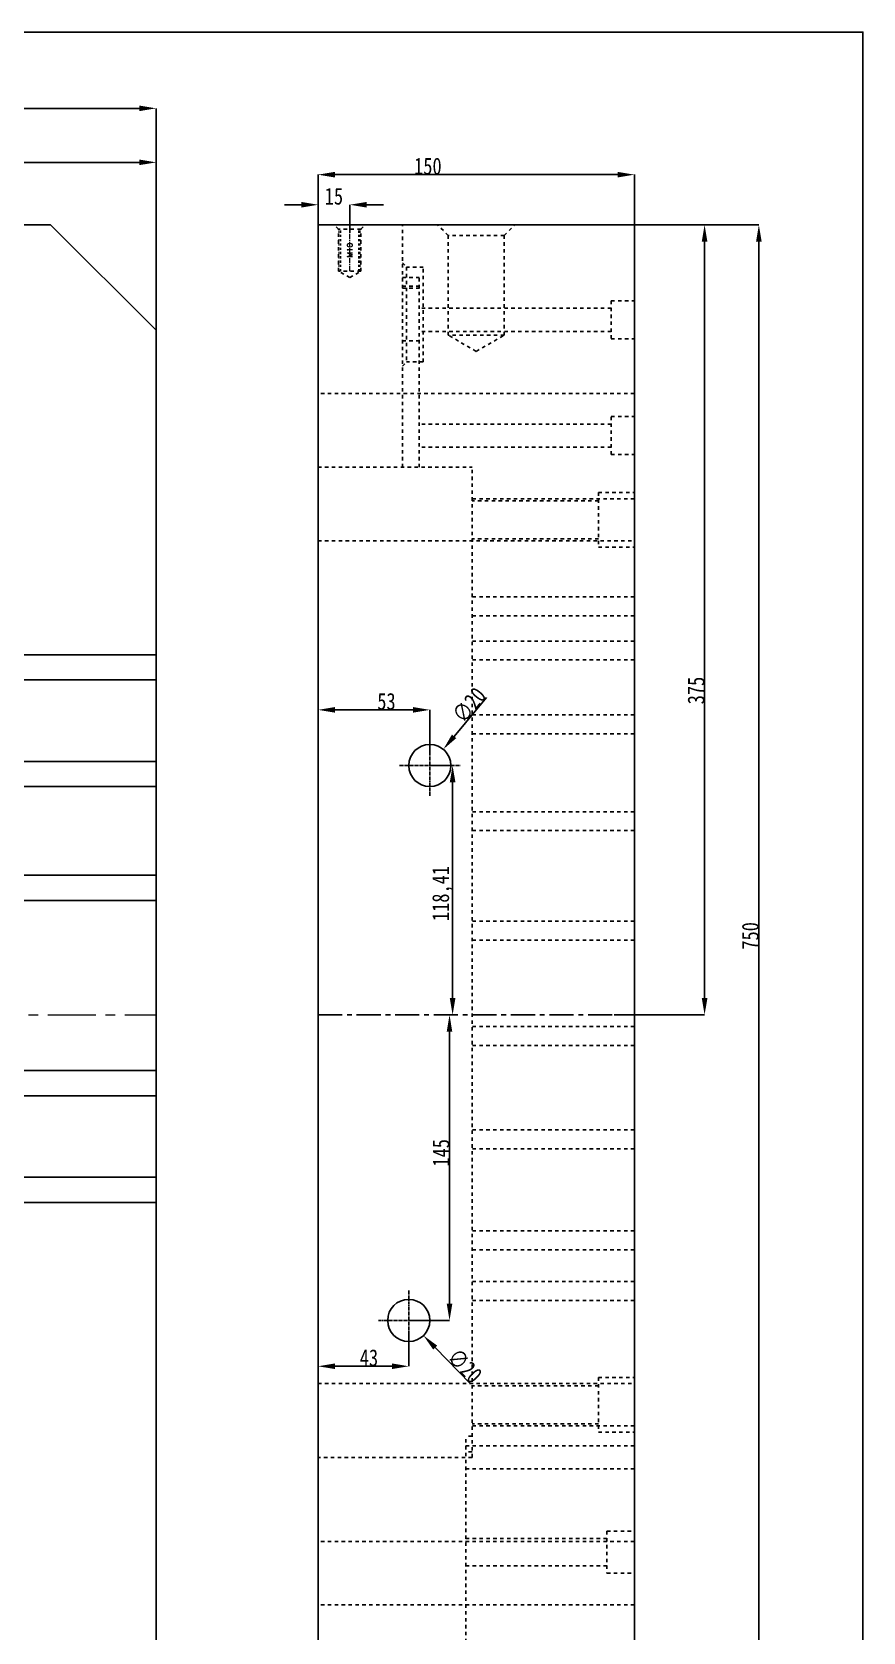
# Model space of a CAD drawing. Header units: millimetres. Extents: x 723 to 11228, y -2384 to 1578.
# Drawn here: x 7655 to 8049, y -1060 to -300 of the extents above; entities that cross this region are included whole.
import ezdxf
from ezdxf.enums import TextEntityAlignment as Align

# ---------------------------------------------------------------- set-up
doc = ezdxf.new("R2010")
doc.units = ezdxf.units.MM
doc.header["$LTSCALE"] = 16.335
doc.header["$PDMODE"] = 3
doc.header["$PDSIZE"] = 0.3125
doc.linetypes.add('CENTER', pattern=[0.6, 0.375, -0.075, 0.075, -0.075])
doc.linetypes.add('HIDDEN', pattern=[0.2, 0.1, -0.1])
doc.layers.get('0').update_dxf_attribs({"linetype": 'CONTINUOUS'})
doc.layers.get('Defpoints').update_dxf_attribs({"linetype": 'CONTINUOUS'})
doc.layers.add('DEFAULT_2', color=8, linetype='HIDDEN')
doc.layers.add('epin', color=13, linetype='CONTINUOUS', lineweight=9)
doc.layers.add('screw', color=33, linetype='CONTINUOUS', lineweight=13)
doc.styles.get("Standard").update_dxf_attribs({"font": 'txt', "width": 0.8})
doc.styles.add('TXT', font='txt.shx', dxfattribs={"bigfont": 'gbcbig.shx'})
doc.dimstyles.new('ISO-25', dxfattribs={"dimtxt": 8, "dimasz": 8, "dimexe": 0, "dimexo": 0, "dimgap": 0, "dimtad": 1, "dimtxsty": 'Standard', "dimcen": 0, "dimclrd": 4, "dimclre": 4, "dimclrt": 6, "dimadec": 0, "dimazin": 0, "dimtfac": 1, "dimtofl": 0, "dimtmove": 0, "dimatfit": 3, "dimfxl": 0, "dimarcsym": 0})

# ---------------------------------------------------------------- blocks, each defined once
blk = doc.blocks.new('*D286')
at = {"color": 4, "lineweight": -2}
for p, q in [((7413.45, -391.74), (7413.45, -362.03)), ((7705.45, -362.03), (7421.45, -362.03)), ((7713.45, -441.74), (7713.45, -362.03))]:
    blk.add_line(p, q, dxfattribs=at)
at = {"color": 4}
for points in [[(7421.45, -360.69), (7421.45, -363.36), (7413.45, -362.03)], [(7705.45, -360.69), (7705.45, -363.36), (7713.45, -362.03)]]:
    blk.add_solid(points, dxfattribs=at)
at = {"layer": 'Defpoints', "color": 0}
for p in [(7413.45, -362.03), (7413.45, -391.74), (7713.45, -441.74)]:
    blk.add_point(p, dxfattribs=at)
at = {"color": 6, "insert": (7570.91, -358.03), "char_height": 8, "attachment_point": 5}
blk.add_mtext('300', dxfattribs=at)
blk = doc.blocks.new('*D287')
at = {"color": 4, "lineweight": -2}
for p, q in [((7113.45, -441.74), (7113.45, -336.39)), ((7705.45, -336.39), (7121.45, -336.39)), ((7713.45, -441.74), (7713.45, -336.39))]:
    blk.add_line(p, q, dxfattribs=at)
at = {"color": 4}
for points in [[(7121.45, -335.06), (7121.45, -337.73), (7113.45, -336.39)], [(7705.45, -335.06), (7705.45, -337.73), (7713.45, -336.39)]]:
    blk.add_solid(points, dxfattribs=at)
at = {"layer": 'Defpoints', "color": 0}
for p in [(7113.45, -336.39), (7113.45, -441.74), (7713.45, -441.74)]:
    blk.add_point(p, dxfattribs=at)
at = {"color": 6, "insert": (7471.24, -332.39), "char_height": 8, "attachment_point": 5}
blk.add_mtext('600', dxfattribs=at)
blk = doc.blocks.new('*D305')
at = {"color": 4, "lineweight": -2}
for p, q in [((7790.28, -630.59), (7790.28, -621.92)), ((7835.28, -621.92), (7798.28, -621.92)), ((7843.28, -642.73), (7843.28, -621.92))]:
    blk.add_line(p, q, dxfattribs=at)
at = {"color": 4}
for points in [[(7798.28, -620.58), (7798.28, -623.25), (7790.28, -621.92)], [(7835.28, -620.58), (7835.28, -623.25), (7843.28, -621.92)]]:
    blk.add_solid(points, dxfattribs=at)
at = {"layer": 'Defpoints', "color": 0}
for p in [(7790.28, -621.92), (7790.28, -630.59), (7843.28, -642.73)]:
    blk.add_point(p, dxfattribs=at)
at = {"color": 6, "insert": (7822.7, -617.92), "char_height": 8, "attachment_point": 5}
blk.add_mtext('53', dxfattribs=at)
blk = doc.blocks.new('*D306')
at = {"color": 4, "lineweight": -2}
for p, q in [((7833.28, -916.64), (7833.28, -933.49)), ((7790.28, -923.59), (7790.28, -933.49)), ((7825.28, -933.49), (7798.28, -933.49))]:
    blk.add_line(p, q, dxfattribs=at)
at = {"color": 4}
for points in [[(7798.28, -932.15), (7798.28, -934.82), (7790.28, -933.49)], [(7825.28, -932.15), (7825.28, -934.82), (7833.28, -933.49)]]:
    blk.add_solid(points, dxfattribs=at)
at = {"layer": 'Defpoints', "color": 0}
for p in [(7833.28, -916.64), (7790.28, -923.59), (7790.28, -933.49)]:
    blk.add_point(p, dxfattribs=at)
at = {"color": 6, "insert": (7814.4, -929.49), "char_height": 8, "attachment_point": 5}
blk.add_mtext('43', dxfattribs=at)
blk = doc.blocks.new('*D307')
at = {"color": 4, "lineweight": -2}
for p, q in [((7848, -766.74), (7852.61, -766.74)), ((7852.61, -903.74), (7852.61, -774.74)), ((7834.99, -911.74), (7852.61, -911.74))]:
    blk.add_line(p, q, dxfattribs=at)
at = {"color": 4}
for points in [[(7851.28, -774.74), (7853.94, -774.74), (7852.61, -766.74)], [(7851.28, -903.74), (7853.94, -903.74), (7852.61, -911.74)]]:
    blk.add_solid(points, dxfattribs=at)
at = {"layer": 'Defpoints', "color": 0}
for p in [(7848, -766.74), (7852.61, -766.74), (7834.99, -911.74)]:
    blk.add_point(p, dxfattribs=at)
at = {"color": 6, "insert": (7848.61, -832.16), "char_height": 8, "attachment_point": 5, "rotation": 90}
blk.add_mtext('145', dxfattribs=at)
blk = doc.blocks.new('*D308')
at = {"color": 4, "lineweight": -2}
for p, q in [((7843.28, -648.33), (7854.07, -648.33)), ((7854.07, -656.33), (7854.07, -758.74)), ((7848, -766.74), (7854.07, -766.74))]:
    blk.add_line(p, q, dxfattribs=at)
at = {"color": 4}
for points in [[(7852.74, -656.33), (7855.41, -656.33), (7854.07, -648.33)], [(7852.74, -758.74), (7855.41, -758.74), (7854.07, -766.74)]]:
    blk.add_solid(points, dxfattribs=at)
at = {"layer": 'Defpoints', "color": 0}
for p in [(7843.28, -648.33), (7848, -766.74), (7854.07, -766.74)]:
    blk.add_point(p, dxfattribs=at)
at = {"color": 6, "insert": (7849.41, -709.09), "char_height": 8, "attachment_point": 5, "rotation": 90}
blk.add_mtext('118,41', dxfattribs=at)
blk = doc.blocks.new('*D309')
at = {"color": 4, "lineweight": -2}
for p, q in [((7790.28, -391.74), (7790.28, -367.87)), ((7932.28, -367.87), (7798.28, -367.87)), ((7940.28, -391.74), (7940.28, -367.87))]:
    blk.add_line(p, q, dxfattribs=at)
at = {"color": 4}
for points in [[(7798.28, -366.54), (7798.28, -369.21), (7790.28, -367.87)], [(7932.28, -366.54), (7932.28, -369.21), (7940.28, -367.87)]]:
    blk.add_solid(points, dxfattribs=at)
at = {"layer": 'Defpoints', "color": 0}
for p in [(7790.28, -367.87), (7790.28, -391.74), (7940.28, -391.74)]:
    blk.add_point(p, dxfattribs=at)
at = {"color": 6, "insert": (7842.34, -363.87), "char_height": 8, "attachment_point": 5}
blk.add_mtext('150', dxfattribs=at)
blk = doc.blocks.new('*D310')
at = {"color": 4, "lineweight": -2}
blk.add_line((7870.11, -616.02), (7854.78, -634.48), dxfattribs=at)
at = {"color": 4}
blk.add_solid([(7853.75, -633.63), (7855.8, -635.34), (7849.67, -640.64)], dxfattribs=at)
at = {"layer": 'Defpoints', "color": 0}
for p in [(7849.67, -640.64), (7836.89, -656.03)]:
    blk.add_point(p, dxfattribs=at)
at = {"color": 6, "insert": (7861.92, -619.62), "char_height": 8, "attachment_point": 5, "rotation": 50.29752}
blk.add_mtext('∅20', dxfattribs=at)
blk = doc.blocks.new('*D311')
at = {"color": 4, "lineweight": -2}
blk.add_line((7862.58, -941.84), (7845.83, -924.64), dxfattribs=at)
at = {"color": 4}
blk.add_solid([(7846.79, -923.71), (7844.88, -925.57), (7840.25, -918.91)], dxfattribs=at)
at = {"layer": 'Defpoints', "color": 0}
for p in [(7826.3, -904.58), (7840.25, -918.91)]:
    blk.add_point(p, dxfattribs=at)
at = {"color": 6, "insert": (7859.86, -933.31), "char_height": 8, "attachment_point": 5, "rotation": 314.23713}
blk.add_mtext('∅20', dxfattribs=at)
blk = doc.blocks.new('*D312')
at = {"color": 4, "lineweight": -2}
for p, q in [((7908.81, -391.74), (7973.57, -391.74)), ((7973.57, -399.74), (7973.57, -758.74)), ((7930.72, -766.74), (7973.57, -766.74))]:
    blk.add_line(p, q, dxfattribs=at)
at = {"color": 4}
for points in [[(7972.24, -399.74), (7974.91, -399.74), (7973.57, -391.74)], [(7972.24, -758.74), (7974.91, -758.74), (7973.57, -766.74)]]:
    blk.add_solid(points, dxfattribs=at)
at = {"layer": 'Defpoints', "color": 0}
for p in [(7908.81, -391.74), (7930.72, -766.74), (7973.57, -766.74)]:
    blk.add_point(p, dxfattribs=at)
at = {"color": 6, "insert": (7969.57, -612.73), "char_height": 8, "attachment_point": 5, "rotation": 90}
blk.add_mtext('375', dxfattribs=at)
blk = doc.blocks.new('*D313')
at = {"color": 4, "lineweight": -2}
for p, q in [((7908.81, -391.74), (7999.31, -391.74)), ((7999.31, -399.74), (7999.31, -1133.74)), ((7940.28, -1141.74), (7999.31, -1141.74))]:
    blk.add_line(p, q, dxfattribs=at)
at = {"color": 4}
for points in [[(7997.98, -399.74), (8000.64, -399.74), (7999.31, -391.74)], [(7997.98, -1133.74), (8000.64, -1133.74), (7999.31, -1141.74)]]:
    blk.add_solid(points, dxfattribs=at)
at = {"layer": 'Defpoints', "color": 0}
for p in [(7908.81, -391.74), (7940.28, -1141.74), (7999.31, -1141.74)]:
    blk.add_point(p, dxfattribs=at)
at = {"color": 6, "insert": (7995.31, -729.2), "char_height": 8, "attachment_point": 5, "rotation": 90}
blk.add_mtext('750', dxfattribs=at)
blk = doc.blocks.new('*D316')
at = {"color": 4, "lineweight": -2}
for p, q in [((7782.28, -382.15), (7774.28, -382.15)), ((7790.28, -390.3), (7790.28, -382.15)), ((7805.28, -395.52), (7805.28, -382.15)), ((7813.28, -382.15), (7821.28, -382.15))]:
    blk.add_line(p, q, dxfattribs=at)
at = {"color": 4}
for points in [[(7782.28, -380.82), (7782.28, -383.49), (7790.28, -382.15)], [(7813.28, -380.82), (7813.28, -383.49), (7805.28, -382.15)]]:
    blk.add_solid(points, dxfattribs=at)
at = {"layer": 'Defpoints', "color": 0}
for p in [(7790.28, -382.15), (7790.28, -390.3), (7805.28, -395.52)]:
    blk.add_point(p, dxfattribs=at)
at = {"color": 6, "insert": (7797.78, -378.15), "char_height": 8, "attachment_point": 5}
blk.add_mtext('15', dxfattribs=at)

msp = doc.modelspace()

# ---------------------------------------------------------------- linework, layer by layer
at = {"color": 7, "linetype": 'Continuous'}
for p, q in [((7663.451, -391.744), (7163.451, -391.744)), ((7713.451, -441.744), (7663.451, -391.744)), ((7790.277, -595.721), (7790.277, -391.744)), ((7790.277, -391.744), (7940.277, -391.744)), ((7940.277, -1141.744), (7940.277, -391.744)), ((7713.451, -1091.744), (7713.451, -441.744)), ((7713.451, -595.721), (7623.451, -595.721)), ((7790.277, -595.721), (7790.377, -595.721)), ((7790.377, -595.721), (7790.377, -607.721)), ((7713.451, -607.721), (7623.451, -607.721)), ((7790.277, -646.371), (7790.277, -607.721)), ((7790.277, -607.721), (7790.377, -607.721)), ((7713.451, -646.371), (7623.451, -646.371)), ((7790.277, -646.371), (7790.377, -646.371)), ((7790.377, -646.371), (7790.377, -658.371)), ((7713.451, -658.371), (7623.451, -658.371)), ((7790.277, -700.446), (7790.277, -658.371)), ((7790.277, -658.371), (7790.377, -658.371)), ((7713.451, -700.446), (7623.451, -700.446)), ((7790.277, -700.446), (7790.377, -700.446)), ((7790.377, -700.446), (7790.377, -712.446)), ((7713.451, -712.446), (7623.451, -712.446)), ((7790.277, -793.118), (7790.277, -712.446)), ((7790.277, -712.446), (7790.377, -712.446)), ((7713.451, -793.118), (7623.451, -793.118)), ((7790.277, -793.118), (7790.377, -793.118)), ((7790.377, -793.118), (7790.377, -805.118)), ((7713.451, -805.118), (7623.451, -805.118)), ((7790.277, -843.768), (7790.277, -805.118)), ((7790.277, -805.118), (7790.377, -805.118)), ((7713.451, -843.768), (7623.451, -843.768)), ((7790.277, -843.768), (7790.377, -843.768)), ((7790.377, -843.768), (7790.377, -855.768)), ((7713.451, -855.768), (7623.451, -855.768)), ((7790.277, -855.768), (7790.377, -855.768)), ((7790.277, -1141.744), (7790.277, -855.768))]:
    msp.add_line(p, q, dxfattribs=at)
at = {"color": 1, "linetype": 'CENTER', "ltscale": 0.248791}
for p, q in [((7843.277, -662.732), (7843.277, -633.932)), ((7828.877, -648.332), (7857.677, -648.332)), ((7833.277, -926.144), (7833.277, -897.344)), ((7818.877, -911.744), (7847.677, -911.744))]:
    msp.add_line(p, q, dxfattribs=at)
at = {"color": 1, "linetype": 'CENTER', "ltscale": 1.865932}
msp.add_line((7790.277, -766.744), (7940.277, -766.744), dxfattribs=at)
msp.add_lwpolyline([(7033.048, -300.156), (8048.686, -300.156), (8048.686, -1504.937), (7033.048, -1504.937)], close=True)
at = {"color": 7, "linetype": 'Continuous'}
for centre in [(7843.277, -648.332), (7833.277, -911.744)]:
    msp.add_circle(centre, 10, dxfattribs=at)
at = {"layer": 'DEFAULT_2', "color": 8, "linetype": 'HIDDEN'}
for p, q in [((7790.377, -506.744), (7790.377, -391.744)), ((7800.027, -393.744), (7798.027, -391.744)), ((7800.027, -413.713), (7800.027, -393.744)), ((7810.527, -393.744), (7800.027, -393.744)), ((7810.527, -393.744), (7812.527, -391.744)), ((7810.527, -413.713), (7810.527, -393.744)), ((7830.277, -506.744), (7830.277, -391.744)), ((7852.027, -396.744), (7847.027, -391.744)), ((7878.527, -396.744), (7883.527, -391.744)), ((7852.027, -444.095), (7852.027, -396.744)), ((7878.527, -396.744), (7852.027, -396.744)), ((7878.527, -444.095), (7878.527, -396.744)), ((7830.277, -409.744), (7832.277, -411.744)), ((7805.277, -416.744), (7800.027, -413.713)), ((7810.527, -413.713), (7800.027, -413.713)), ((7805.277, -416.744), (7810.527, -413.713)), ((7830.277, -416.744), (7838.277, -416.744)), ((7832.277, -411.744), (7832.277, -456.744)), ((7840.177, -411.744), (7832.277, -411.744)), ((7838.277, -506.744), (7838.277, -416.744)), ((7840.177, -456.744), (7840.177, -411.744)), ((7830.277, -420.744), (7838.277, -420.744)), ((7830.277, -421.744), (7840.177, -421.744)), ((7929.277, -431.244), (7838.277, -431.244)), ((7929.277, -427.744), (7940.277, -427.744)), ((7929.277, -427.748), (7929.277, -445.741)), ((7830.277, -446.744), (7840.177, -446.744)), ((7929.277, -442.244), (7838.277, -442.244)), ((7865.277, -451.744), (7852.027, -444.095)), ((7878.527, -444.095), (7852.027, -444.095)), ((7865.277, -451.744), (7878.527, -444.095)), ((7929.277, -445.744), (7940.277, -445.744)), ((7830.277, -458.744), (7832.277, -456.744)), ((7840.177, -456.744), (7832.277, -456.744)), ((7940.277, -471.744), (7790.277, -471.744)), ((7929.277, -482.744), (7940.277, -482.744)), ((7929.277, -482.748), (7929.277, -500.741)), ((7929.277, -486.244), (7838.277, -486.244)), ((7929.277, -497.244), (7838.277, -497.244)), ((7929.277, -500.744), (7940.277, -500.744)), ((7790.277, -506.744), (7863.277, -506.744)), ((7863.277, -976.744), (7863.277, -506.744)), ((7940.277, -521.744), (7863.277, -521.744)), ((7923.277, -522.744), (7863.277, -522.744)), ((7923.277, -518.744), (7923.277, -544.744)), ((7923.277, -518.744), (7940.277, -518.744)), ((7790.277, -541.744), (7940.277, -541.744)), ((7923.277, -540.744), (7863.277, -540.744)), ((7923.277, -544.744), (7940.277, -544.744)), ((7940.277, -568.244), (7863.277, -568.244)), ((7940.277, -577.244), (7863.277, -577.244)), ((7940.277, -589.244), (7863.277, -589.244)), ((7940.277, -598.244), (7863.277, -598.244)), ((7940.277, -624.244), (7863.277, -624.244)), ((7940.277, -633.244), (7863.277, -633.244)), ((7940.277, -670.244), (7863.277, -670.244)), ((7940.277, -679.244), (7863.277, -679.244)), ((7940.277, -722.244), (7863.277, -722.244)), ((7940.277, -731.244), (7863.277, -731.244)), ((7940.277, -772.244), (7863.277, -772.244)), ((7940.277, -781.244), (7863.277, -781.244)), ((7940.277, -821.244), (7863.277, -821.244)), ((7940.277, -830.244), (7863.277, -830.244)), ((7940.277, -869.244), (7863.277, -869.244)), ((7940.277, -878.244), (7863.277, -878.244)), ((7940.277, -893.244), (7863.277, -893.244)), ((7940.277, -902.244), (7863.277, -902.244)), ((7923.277, -938.744), (7940.277, -938.744)), ((7923.277, -938.744), (7923.277, -964.744)), ((7790.277, -941.744), (7940.277, -941.744)), ((7923.277, -942.744), (7863.277, -942.744)), ((7923.277, -960.744), (7863.277, -960.744)), ((7940.277, -961.744), (7863.277, -961.744)), ((7863.277, -966.744), (7860.277, -966.744)), ((7860.277, -1080.772), (7860.277, -966.744)), ((7940.277, -971.244), (7860.277, -971.244)), ((7923.277, -964.744), (7940.277, -964.744)), ((7863.277, -976.744), (7790.277, -976.744)), ((7863.277, -974.078), (7860.277, -974.078)), ((7940.277, -982.244), (7860.277, -982.244)), ((7940.277, -1016.744), (7790.277, -1016.744)), ((7927.277, -1015.244), (7860.277, -1015.244)), ((7927.277, -1011.744), (7940.277, -1011.744)), ((7927.277, -1011.748), (7927.277, -1031.741)), ((7927.277, -1028.244), (7860.277, -1028.244)), ((7927.277, -1031.744), (7940.277, -1031.744)), ((7940.277, -1046.744), (7790.277, -1046.744))]:
    msp.add_line(p, q, dxfattribs=at)
at = {"layer": 'epin', "color": 1, "linetype": 'CENTER', "ltscale": 3.731864}
msp.add_line((7113.451, -766.744), (7713.451, -766.744), dxfattribs=at)
at = {"layer": 'screw', "color": 92, "linetype": 'HIDDEN', "ltscale": 0.621977}
for p, q in [((7800.277, -413.713), (7800.277, -393.744)), ((7810.277, -413.713), (7810.277, -393.744))]:
    msp.add_line(p, q, dxfattribs=at)
at = {"layer": 'screw', "color": 8, "linetype": 'HIDDEN', "ltscale": 0.621977}
for p, q in [((7801.027, -413.713), (7801.027, -393.744)), ((7809.527, -413.713), (7809.527, -393.744))]:
    msp.add_line(p, q, dxfattribs=at)
at = {"layer": 'screw', "color": 1, "linetype": 'CENTER', "ltscale": 0.388736}
msp.add_line((7805.277, -413.713), (7805.277, -393.744), dxfattribs=at)

# ---------------------------------------------------------------- texts
at = {"layer": 'screw', "color": 6, "linetype": 'HIDDEN', "ltscale": 0.621977, "style": 'TXT'}
msp.add_text('M10', height=2.5, rotation=90, dxfattribs=at).set_placement((7805.277, -403.729), align=Align.MIDDLE)

# ---------------------------------------------------------------- dimensions: what is measured, and where the dimension line sits
for base, p1, p2, picture, middle in [((7113.451, -336.394), (7713.451, -441.744), (7113.451, -441.744), '*D287', (7471.241, -336.394)), ((7413.451, -362.027), (7713.451, -441.744), (7413.451, -391.744), '*D286', (7570.907, -362.027)), ((7790.277, -367.875), (7940.277, -391.744), (7790.277, -391.744), '*D309', (7842.343, -367.875)), ((7790.277, -382.155), (7805.277, -395.522), (7790.277, -390.297), '*D316', (7797.777, -382.155)), ((7790.277, -621.915), (7843.277, -642.727), (7790.277, -630.587), '*D305', (7822.701, -621.915)), ((7790.277, -933.486), (7833.277, -916.637), (7790.277, -923.592), '*D306', (7814.401, -933.486))]:
    dim = msp.add_linear_dim(base=base, p1=p1, p2=p2, dimstyle='ISO-25', override={"dimfxl": 1.25, "dimarcsym": 1})
    dim.commit()
    dim.dimension.update_dxf_attribs({"geometry": picture, "text_midpoint": middle, "dimtype": 160})
for base, p1, p2, picture, middle in [((7973.574, -766.744), (7908.811, -391.744), (7930.716, -766.744), '*D312', (7973.574, -612.73)), ((7999.308, -1141.744), (7908.811, -391.744), (7940.277, -1141.744), '*D313', (7999.308, -729.199)), ((7854.072, -766.744), (7843.277, -648.332), (7848.002, -766.744), '*D308', (7854.072, -709.094)), ((7852.611, -766.744), (7834.99, -911.744), (7848.002, -766.744), '*D307', (7852.611, -832.158))]:
    dim = msp.add_linear_dim(base=base, p1=p1, p2=p2, angle=90, dimstyle='ISO-25', override={"dimfxl": 1.25, "dimarcsym": 1})
    dim.commit()
    dim.dimension.update_dxf_attribs({"geometry": picture, "text_midpoint": middle, "dimtype": 160})
for p1, p2, picture, middle in [((7836.889, -656.026), (7849.665, -640.639), '*D310', (7861.919, -619.619)), ((7826.301, -904.58), (7840.254, -918.909), '*D311', (7859.863, -933.314))]:
    dim = msp.add_diameter_dim_2p(p1=p1, p2=p2, dimstyle='ISO-25', override={"dimfxl": 1.25, "dimarcsym": 1})
    dim.commit()
    dim.dimension.update_dxf_attribs({"geometry": picture, "text_midpoint": middle})

doc.saveas('drawing.dxf')
